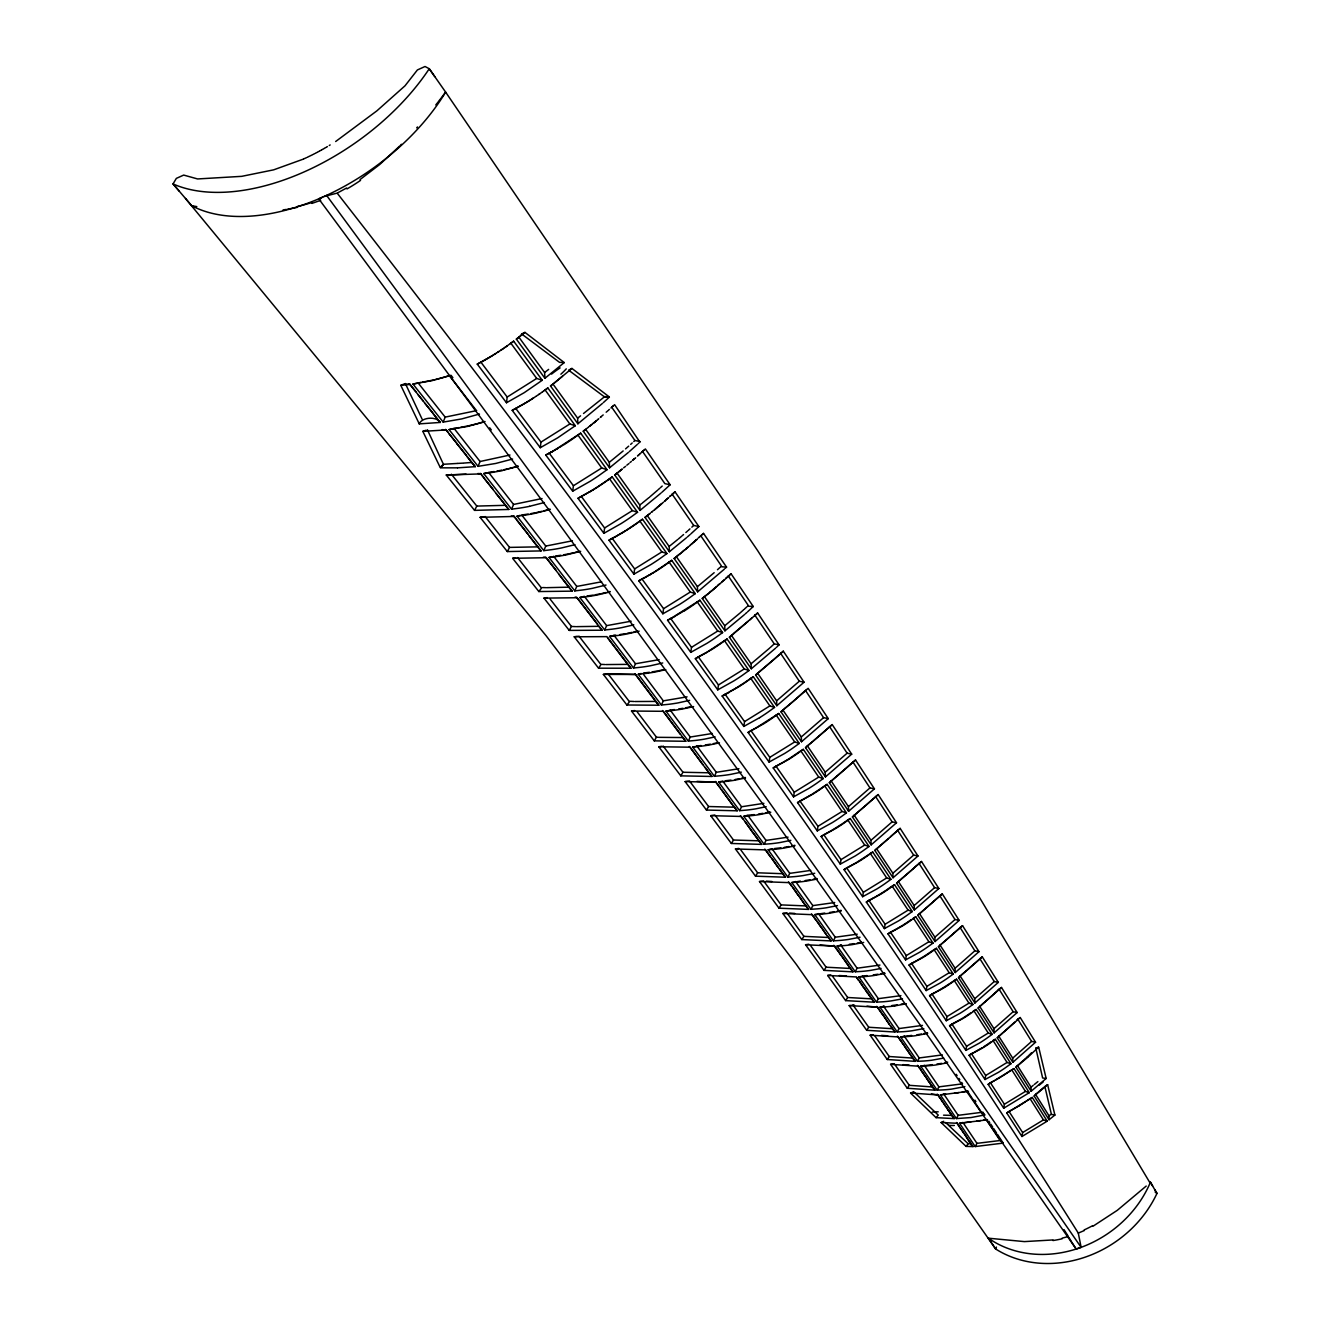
<?xml version="1.0" encoding="UTF-8"?>
<svg xmlns="http://www.w3.org/2000/svg" width="1330" height="1330" viewBox="0 0 1330 1330"><rect width="100%" height="100%" fill="white"/><g stroke="black" fill="none" stroke-linecap="round" stroke-linejoin="round"><path stroke-width="1.5" d="M506.497 402.757L507.195 397.038L480.911 362.176L477.254 364.104L506.497 402.757L524.236 392.666L542.258 380.264L513.663 341.162L507.096 345.916M540.263 447.711L540.977 442.125L515.774 408.443L512.216 410.372L540.263 447.711L557.652 437.853L575.308 425.733L547.86 387.961L543.787 390.937M572.698 491.186L573.413 485.733L549.207 453.164L545.765 455.06L572.698 491.186L590.287 481.227A165.552 109.792 -34.7 0 0 599.797 474.893L607.029 469.706L580.678 433.164L552.549 451.469M603.887 533.313L604.601 527.977L581.326 496.423L577.985 498.301L603.887 533.313L621.143 523.571A162.36 109.542 -34.7 0 0 630.487 517.387L637.552 512.283L612.199 476.888L605 482.075A165.003 109.775 -34.7 0 1 595.524 488.393M633.911 574.144L634.643 568.924L612.216 538.317L608.974 540.196L633.911 574.144L650.836 564.618A159.317 109.226 -34.6 0 0 660.013 558.567L666.929 553.563L642.523 519.249L637.336 522.84M662.855 613.795L663.57 608.691L641.974 578.966L638.816 580.828L662.855 613.795L679.48 604.485A156.391 108.877 -34.6 0 0 688.458 598.55L695.258 593.645L671.717 560.329L655.358 571.335M690.785 652.348L691.5 647.344L670.653 618.45L667.577 620.295L690.785 652.348L707.095 643.238A153.582 108.511 -34.6 0 0 715.922 637.419L722.589 632.598L699.879 600.212L672.365 617.552M717.751 689.871L718.466 684.967L698.333 656.837L695.341 658.683L717.751 689.871L733.794 680.943A150.872 108.112 -34.5 0 0 742.456 675.241L749.006 670.519L727.061 638.999L708.375 651.268M743.836 726.429L744.551 721.608L725.083 694.21L722.157 696.022L743.836 726.429L759.596 717.685M769.073 762.073L769.804 757.352L750.935 730.619L748.092 732.431L769.073 762.073L784.584 753.495A145.785 107.264 -34.5 0 0 792.946 747.992L799.264 743.437L778.715 713.495L756.238 727.809M793.545 796.87L794.259 792.231L775.989 766.146L773.212 767.925L793.545 796.87L808.79 788.457A143.374 106.799 -34.5 0 0 817.019 783.054L823.237 778.582L803.32 749.355L801.242 750.536M823.902 786.296L827.144 784.351L846.462 812.913L840.361 817.318A141.047 106.334 -34.4 0 1 832.281 822.622L817.268 830.884L817.983 826.312L799.912 801.042M840.294 864.134L840.992 859.662L823.802 834.725L821.142 836.47L840.294 864.134L855.074 856.038A138.802 105.851 -34.4 0 0 863.02 850.801L869.039 846.479L850.269 818.565L847.925 819.845M862.655 896.703L863.37 892.297L846.645 867.875L844.051 869.621L862.655 896.703L877.218 888.756A136.641 105.386 -34.4 0 0 885.049 883.602L890.95 879.346L872.729 852.015L865.265 856.869M884.4 928.606L885.115 924.267L868.856 900.343L866.329 902.056L884.4 928.606L898.748 920.792A134.546 104.904 -34.4 0 0 906.462 915.722L912.28 911.532L894.558 884.749L892.098 886.063L908.091 910.152L912.28 911.532M905.58 959.894L906.279 955.622L890.452 932.164L887.975 933.86L905.58 959.894L919.712 952.214A132.518 104.422 -34.4 0 0 927.293 947.226L933.028 943.103L915.772 916.836L913.344 918.099L928.905 941.74L933.028 943.103M931.998 950.983L936.436 948.307L953.244 974.059L947.608 978.149A130.556 103.923 -34.4 0 1 940.111 983.036L926.179 990.584L926.894 986.378L911.482 963.352M946.278 1020.742L946.977 1016.602L931.948 993.976L929.57 995.655L946.278 1020.742L960.011 1013.327A128.661 103.424 -34.4 0 0 967.392 1008.489L972.945 1004.483L956.569 979.179L950.169 983.219M965.879 1050.384L966.561 1046.294L951.914 1024.067L949.57 1025.713L965.879 1050.384L979.429 1043.086A126.832 102.925 -34.4 0 0 986.694 1038.314L992.18 1034.358L976.187 1009.487L973.161 1011.149M1010.95 1063.751L1007.076 1062.454L992.995 1040.442L995.339 1039.295L1010.95 1063.751L1005.547 1067.658A125.037 102.46 -34.4 0 1 998.381 1072.362L985.015 1079.528L985.696 1075.505L971.382 1053.643L973.144 1052.762M1003.701 1108.223L1004.383 1104.249L990.401 1082.72L988.157 1084.349L1003.701 1108.223L1029.287 1092.678L1014.025 1068.605L1010.118 1070.883M1021.955 1136.502L1022.637 1132.562L1008.971 1111.365L1006.76 1112.977L1021.955 1136.502L1047.209 1121.173L1032.296 1097.45L1027.475 1100.359M996.419 1247.058L995.671 1249.003L796.504 964.632L546.115 635.757L185.502 198.469M479.482 414.046L461.726 418.917L443.173 422.109L445.184 417.121L476.672 410.604M512.599 459.033L495.741 463.455L478.052 466.348L480.064 461.51L509.988 455.01M486.747 472.832L483.738 473.58L511.568 509.174L513.563 504.452L542.058 498.534M520.246 515.342L517.021 516.173L543.787 550.653L545.765 546.065L572.415 540.811M552.183 556.638L549.024 557.453L574.793 590.902L576.771 586.43L601.625 581.792M583.787 596.472L579.847 597.502L604.685 630.004L606.646 625.632L631.135 621.21M615.707 635.058L609.572 636.405L633.529 668.026L635.491 663.753L659.148 659.647M641.193 673.479L638.234 674.26L661.392 705.033L663.321 700.86L687.078 696.837M674.41 709.538L665.931 711.118L688.325 741.109L690.253 737.036L712.381 733.478M701.043 745.515L692.714 747.028L714.376 776.304L716.305 772.314L738.965 768.723M721.675 781.275L718.649 782.09L739.63 810.668L741.542 806.761L763.886 803.337M747.227 815.373L743.769 816.321L764.118 844.251L766.014 840.427L788.058 837.152M771.034 848.989L768.125 849.787L787.875 877.118L789.754 873.361L810.702 870.418M800.377 881.092L791.782 882.538L810.968 909.304L812.83 905.614L834.691 902.538M824.8 913.062L814.741 914.608L833.411 940.842L835.257 937.234L857.235 934.192M841.541 944.982L837.085 946.046L855.24 971.781L857.069 968.223L879.945 965.065M474.561 510.371L476.805 506.082L505.317 505.317L508.808 509.457L474.561 510.371L446.281 475.026L466.082 474.145M867.044 975.572L858.814 976.885L876.487 1002.138L878.315 998.664L900.909 995.638M884.3 1006.145L879.978 1007.159L897.218 1031.98L899.03 1028.555L922.471 1025.397M507.312 551.568L509.54 547.395L537.653 546.863L541.061 550.919L507.312 551.568L480.113 517.32L483.854 516.722M911.632 1035.422L900.61 1036.901L917.417 1061.307L919.213 1057.948L942.388 1054.906M932.363 1064.648L920.726 1066.145L937.135 1090.168L938.913 1086.859L962.189 1083.867M956.386 1118.58L958.149 1115.321L981.523 1112.362L984.715 1114.956L970.95 1117.566L956.386 1118.58L940.36 1094.923L945.597 1093.925M515.707 557.835L512.649 558.317L538.85 591.551L541.925 587.528M975.189 1146.56L976.952 1143.351L1000.06 1140.525L1003.202 1143.102L975.189 1146.56L959.545 1123.268L970.883 1121.872M547.278 597.586L543.987 598.118L569.24 630.403L571.451 626.463L575.641 626.63M577.419 636.255L574.211 636.787L598.567 668.192L601.177 664.368M608.342 673.678L603.355 674.393L626.895 705L629.888 701.276M634.61 710.536L631.517 711.035L654.277 740.86L656.455 737.186L658.067 737.286M680.794 775.856L682.955 772.264L708.84 772.78L711.883 776.454L680.794 775.856L658.766 746.762L661.775 746.263M419.249 423.871C422.026 417.038 436.573 416.14 440.313 422.441L419.249 423.871L400.796 385.334L404.786 383.738M706.463 810.053L708.607 806.529L734.177 807.177L737.169 810.801L706.463 810.053L685.133 781.608L688.358 781.092M731.367 843.469L733.495 840.028L758.748 840.809L761.691 844.384L731.367 843.469L710.669 815.672L714.908 814.974M755.523 876.171L757.651 872.796L782.589 873.71L785.481 877.235L755.523 876.171L735.44 848.956L738.815 848.407M778.998 908.191L781.109 904.899L805.747 905.913L808.59 909.404L778.998 908.191L759.496 881.541L762.556 881.059M801.824 939.578L803.902 936.353L828.258 937.484L831.067 940.925L801.824 939.578L782.855 913.461L785.864 912.978M824.018 970.368L826.096 967.209L850.169 968.456L852.929 971.848L824.018 970.368L805.564 944.749L808.773 944.234M845.631 1000.609L847.692 997.5L871.499 998.847L874.209 1002.205L845.631 1000.609L827.659 975.455L830.818 974.94M866.678 1030.301L868.739 1027.259L892.28 1028.705L894.957 1032.03L866.678 1030.301L849.172 1005.596L854.459 1005.148M887.226 1059.511L889.255 1056.519L912.53 1058.065L915.173 1061.34L887.226 1059.511L870.153 1035.206L873.195 1034.723M907.26 1088.256L909.271 1085.313L932.313 1086.942L934.924 1090.184L907.26 1088.256L890.601 1064.333L894.309 1063.751M441.111 98.071L445.633 92.119L429.257 68.744L425.035 66.5L417.404 69.941L405.018 85.802L376.872 110.856L335.659 141.512M440.363 99.052L438.069 102.011M437.304 102.992L435.775 104.954M966.062 1146.393L968.174 1143.767A3.042 1.363 12.8 0 1 969.52 1143.368L973.028 1146.576L966.062 1146.393L941.108 1122.52L943.735 1121.29M1054.889 1115.055L1051.415 1114.374L1044.848 1086.477L1047.641 1084.665L1054.889 1115.055L1049.054 1119.76L1034.158 1096.036L1036.137 1093.842M1036.186 1048.073L1038.73 1047.375L1046.161 1078.48L1031.149 1091.248L1015.921 1067.175L1021.54 1062.005M1018.115 1018.98L1020.243 1017.55L1035.555 1042.238L1012.828 1062.321L997.251 1037.832L1002.72 1032.828M998.148 989.969L1001.49 987.459L1017.151 1012.562L994.092 1032.895L978.132 1008.024L983.07 1003.468M971.665 966.095L982.255 956.835L998.315 982.388L974.89 1003.003L958.531 977.666L960.376 975.655M913.643 1092.246L910.717 1093.243L936.054 1117.649L938.265 1115.105L914.059 1092.096M954.258 932.829L962.538 925.663L978.996 951.682L955.223 972.562L938.431 946.777L941.623 943.702M416.672 127.88L417.504 126.949M935.755 899.429L942.288 893.876L959.196 920.41L935.04 941.574L917.8 915.289L923.369 910.318M915.821 866.246L921.507 861.474L938.864 888.523L914.309 909.986L896.62 883.187L901.94 878.415M893.095 834.425L900.144 828.374L917.983 856.005L893.029 877.767L874.824 850.419L880.61 845.315M869.055 802.505L878.166 794.575L896.52 822.788L871.133 844.883L852.414 816.936L857.95 812.065M847.942 766.562L855.539 759.995L874.442 788.856L848.607 811.283L829.322 782.705L835.34 777.485M1031.531 1052.778L1026.926 1057.25M400.579 145.153L401.444 144.272M825.182 730.669L832.214 724.601L851.699 754.16L825.415 776.936L805.531 747.676L807.726 745.548M399.698 146.034L379.665 164.554L360.064 179.55M828.258 718.632L823.586 717.651L805.448 690.42L808.158 688.342L828.258 718.632L801.491 741.758L780.976 711.799L785.066 708.192M1020.243 1017.55L997.251 1037.832M1001.49 987.459L978.132 1008.024M982.255 956.835L958.531 977.666M962.538 925.663L938.431 946.777M942.288 893.876L917.8 915.289M1035.555 1042.238L1031.615 1041.407L1012.712 1058.148L1012.828 1062.321M921.507 861.474L896.62 883.187M1017.151 1012.562L1013.161 1011.731L993.976 1028.688L994.092 1032.895M1017.533 1019.462L1016.669 1020.293M900.144 828.374L874.824 850.419M978.996 951.682L974.873 950.817L955.09 968.24L955.223 972.562M998.315 982.388L994.258 981.54L974.774 998.73L974.89 1003.003M878.166 794.575L852.414 816.936M959.196 920.41L955.007 919.529L934.907 937.185L935.04 941.574M777.452 656.189L783.304 651.168L804.068 682.224L776.803 705.731L755.606 675.008L774.293 659.065M855.539 759.995L829.322 782.705M938.864 888.523L934.608 887.642L914.176 905.53L914.309 909.986M997.849 990.252L996.985 991.099M832.214 724.601L805.531 747.676M917.983 856.005L913.66 855.107L892.879 873.245L893.029 877.767M896.52 822.788L892.114 821.874L870.984 840.294L871.133 844.883M754.526 615.507L757.635 612.997L779.081 644.867L777.851 646.048M783.304 651.168L780.411 653.894M874.442 788.856L869.953 787.925L848.457 806.628L848.607 811.283M725.748 578.334L731.068 573.762L753.262 606.53L747.743 611.667M757.635 612.997L756.787 613.778M851.699 754.16L847.127 753.196L825.232 772.181L825.415 776.936M996.386 991.648L995.505 992.479M731.068 573.762L729.771 574.959M806.529 689.888L780.976 711.799M823.586 717.651L801.308 736.936L801.491 741.758M1014.64 1022.221L1004.865 1031.016M725.249 568.326L726.546 567.112L703.537 533.396L702.223 534.627M804.068 682.224L799.313 681.226L776.62 700.827L776.803 705.731M671.417 494.91L675.008 491.817L698.865 526.547L690.852 533.895M755.939 614.576L732.165 634.759M779.081 644.867L774.243 643.853L770.386 647.411M777.019 646.829L776.188 647.61M804.766 691.051L793.328 701.342M995.222 992.762L994.025 993.859M642.124 451.768L645.383 448.942L670.154 484.768L661.974 492.233M675.008 491.817L671.866 494.727M753.262 606.53L747.61 606.148M775.34 648.375L751.3 668.774L729.389 637.236L731.783 635.058M639.88 442.092L614.593 404.669L610.919 407.944M726.546 567.112L720.76 566.713M724.385 569.124L697.652 591.85L674.144 558.5L678.001 555.524M728.907 575.774L728.042 576.572M915.505 866.528L912.995 868.856M698.865 526.547L693.695 525.45L691.833 527.162M703.537 533.396L699.264 537.071M701.342 535.441L700.461 536.256M779.58 654.659L755.606 675.008M638.965 442.94L638.034 443.788M644.019 450.205L641.742 452.117M746.895 606.812L744.384 609.107M935.455 899.728L934.209 900.875M993.726 994.142L992.845 994.956M613.197 405.966L612.249 406.83M720.029 567.395L717.485 569.722M727.178 577.37L723.686 580.545M1026.777 1057.383L1024.765 1059.212M1149.901 1182.686L979.163 896.902L757.618 550.57L445.633 92.119A175.194 102.925 -35.1 0 1 191.67 205.701L173.05 183.922L176.341 178.386L183.69 175.078L197.605 178.952L241.728 176.341L273.664 169.841L303.157 159.184M640.345 441.66L634.925 440.496L633.762 441.56M699.58 537.071L698.15 538.085M892.779 834.708L891.815 835.589M637.12 444.636L629.14 451.768M669.904 496.289L670.968 495.558M751.683 618.118L749.538 620.079M777.102 656.505L776.055 657.469M641.243 452.749L640.212 453.513M669.522 496.622L670.503 495.974M824.833 730.985L823.819 731.899M847.609 766.861L846.612 767.759M933.893 901.158L932.962 902.006M953.942 933.095L953.028 933.943M662.207 486.065L660.678 487.445M744.285 614.776L724.933 630.836L702.257 598.417L712.947 589.872M746.878 612.448L745.149 614.011M769.688 648.059L751.101 663.786L751.3 668.774M891.499 835.888L890.518 836.769M912.663 869.138L911.715 870.003M992.247 995.505L984.948 1001.906M1047.641 1084.665L1034.158 1096.036M632.216 442.973L630.653 444.386M640.329 453.596L639.048 454.577M689.971 528.858L688.475 530.205M697.352 539.099L695.923 540.113M723.936 579.996L722.107 581.642M743.67 609.755L740.411 612.664M775.706 657.785L774.642 658.749M1146.211 1186.061L1117.283 1210.333L1093.044 1226.194M562.524 376.191L552.565 384.387M608.542 410.089L609.423 409.407M668.691 497.62L666.114 499.698M696.903 539.498L695.174 540.778M823.486 732.215L813.428 740.926M932.646 902.289L931.698 903.137M952.712 934.225L951.482 935.339M603.188 402.757L609.356 397.138L604.418 396.839L583.521 413.497M637.885 455.625L638.932 454.843M668.242 498.035L666.496 499.365M846.279 768.075L845.265 768.973M868.723 802.805L867.725 803.686M607.993 410.687L606.164 412.217M637.486 455.957L638.467 455.276M659.913 488.127L658.001 489.839M696.022 540.312L693.296 542.44M722.805 581.343L715.789 587.162M911.067 870.585L902.272 878.149M602.241 403.605L577.885 423.788L550.504 385.966L552.981 384.071L577.619 418.152L577.885 423.788M687.726 530.886L685.848 532.549M695.125 541.111L692.864 543.106M748.092 621.359L733.695 633.562M971.349 966.378L968.888 968.556M1027.758 1057.3L1038.58 1047.126L1035.92 1048.306M689.954 534.693L687.228 537.087M844.932 769.272L836.038 776.903M867.409 803.985L866.412 804.866M931.067 903.702L923.685 910.036M951.166 935.605L950.235 936.436M1027.575 1057.466L1015.921 1067.175M628.708 446.132L625.549 448.892M661.043 493.048L640.029 510.404L614.726 474.993L618.733 471.901M665.948 500.08L664.568 501.294M714.16 572.698L697.419 586.663L697.652 591.85M664.568 501.061L665.482 500.479M888.573 838.515L882.621 843.636M1024.466 1059.478L1023.302 1060.492M1043.984 1087.225L1038.198 1092.163M635.657 457.769L633.978 459.083M657.236 490.521L649.821 496.905M692.548 543.106L691.035 544.436M719.896 583.604L717.668 585.549M739.68 613.313L724.734 625.748L724.933 630.836M865.747 805.448L860.011 810.369M634.709 458.601L633.18 459.764M663.637 502.108L661.492 503.754M691.949 543.904L689.904 545.416M949.603 936.985L943.568 942.122M571.933 368.443L568.575 370.156L604.086 396.589L609.074 396.756L571.933 368.443L553.945 383.323M603.188 414.927L600.944 416.789M633.762 459.432L632.398 460.446M628.192 452.582L609.572 467.794L583.255 431.219L585.649 429.324L609.306 462.291L609.572 467.794M683.57 534.544L682.423 535.541M686.313 537.885L669.372 551.734L645 517.387L650.37 513.197M968.589 968.822L967.658 969.62M564.252 362.575L544.918 378.285L516.356 339.133L524.968 332.4L564.252 362.575L559.498 362.325L521.609 333.946M660.711 504.436L661.775 503.721M690.137 545.5L687.992 547.062M601.26 416.606L600.279 417.437M661.309 504.137L659.929 505.101M1023.003 1060.742L1022.122 1061.506M623.155 450.953L609.306 462.291M631.384 461.477L630.021 462.491M660.844 504.536L659.148 505.766M681.658 536.206L678.184 539.132M716.571 586.813L713.911 588.758M792.979 701.642L785.432 707.909M967.026 970.168L961.025 975.139M659.913 505.334L656.023 508.409M688.292 547.062L685.682 549.007M715.673 587.577L713.163 589.389M598.816 418.701L597.702 419.549M658.766 506.098L656.804 507.744M687.228 547.711L686.081 548.692M628.99 463.522L626.812 465.201M1004.25 1031.531L1003.335 1032.313M597.835 419.515L595.64 421.278M713.861 589.107L709.738 592.232M984.632 1002.172L983.385 1003.202M685.981 549.024L682.589 551.584M596.355 420.762L594.826 421.959M649.023 497.57L642.623 502.79M656.604 508.127L651.65 511.983M684.917 549.656L683.371 550.936M882.289 843.918L881.275 844.766M677.402 539.781L669.14 546.447L669.372 551.734M595.375 421.593L593.995 422.641M859.662 810.652L858.648 811.5M594.876 421.992L593.18 423.322M625.615 466.348L623.587 467.861M655.657 508.908L654.709 509.706M812.73 741.508L808.075 745.265M593.878 422.824L592.764 423.655M683.188 551.335L681.808 552.216M943.236 942.388L942.272 943.17M682.257 552.116L678.283 555.059M1034.274 1084.532L1037.882 1081.606M1037.616 1092.645L1036.735 1093.36M592.382 424.037L589.855 426.016M591.883 424.453L590.686 425.334M1033.194 1085.396L1031.033 1087.142L1031.149 1091.248M621.958 469.191L619.913 470.82M622.191 469.141L619.098 471.468M652.315 511.651L651.251 512.299M680.844 553.263L676.704 556.306M708.824 593.28L702.257 598.417M590.387 425.667L589.007 426.681M1049.054 1119.76L1049.071 1115.587M649.888 513.58L645 517.387M733.545 633.994L729.389 637.236M580.578 415.841L577.619 418.152M588.359 427.263L583.255 431.219M619.73 471.119L618.267 472.117M641.825 503.422L639.78 505.018L640.029 510.404M617.735 472.682L614.726 474.993M676.554 556.655L674.144 558.5M516.356 339.133L520.146 336.224A4.439 3.242 -43 0 0 521.393 334.512M544.918 378.285L544.618 372.516L548.642 369.408M551.884 384.919L550.504 385.966M510.437 343.589L513.663 341.162M1014.025 1068.605L988.157 1084.349M1032.296 1097.45L1006.76 1112.977M936.436 948.307L930.717 952.43A132.185 104.338 -34.4 0 1 923.136 957.384L909.038 965.048L926.179 990.584M956.569 979.179L950.933 983.236A130.24 103.84 -34.4 0 1 943.469 988.124L929.57 995.655M976.187 1009.487L970.634 1013.51A128.345 103.341 -34.4 0 1 963.286 1018.315L949.57 1025.713M995.339 1039.295L989.869 1043.252A126.516 102.842 -34.4 0 1 982.604 1047.99L969.105 1055.272L985.015 1079.528M803.32 749.355L797.019 753.894A145.369 107.181 -34.5 0 1 788.673 759.397L773.212 767.925M827.144 784.351L820.959 788.823A142.975 106.733 -34.4 0 1 812.763 794.21L797.551 802.589L817.268 830.884M850.269 818.565L844.184 822.954A140.664 106.25 -34.4 0 1 836.121 828.241L821.142 836.47M872.729 852.015L866.744 856.337A138.436 105.785 -34.4 0 1 858.798 861.541L844.051 869.621M894.558 884.749L888.656 889.005A136.275 105.303 -34.4 0 1 880.842 894.126L866.329 902.056M915.772 916.836L909.969 921.025A134.197 104.821 -34.4 0 1 902.272 926.062L887.975 933.86M547.86 387.961L546.796 388.742M642.523 519.249L635.474 524.336A161.844 109.492 -34.7 0 1 626.181 530.504M671.717 560.329L664.817 565.317A158.819 109.176 -34.6 0 1 655.69 571.368L653.662 572.382M699.879 600.212L693.096 605.1A155.909 108.827 -34.6 0 1 684.152 611.035M727.061 638.999L720.411 643.787A153.116 108.445 -34.6 0 1 711.617 649.605L698.333 656.837M759.613 717.685A148.278 107.697 -34.5 0 0 768.108 712.065L774.542 707.427L753.312 676.737L746.795 681.442A150.44 108.046 -34.5 0 1 738.15 687.144L726.745 693.346M778.715 713.495L772.314 718.117A147.863 107.647 -34.5 0 1 763.836 723.72L748.092 732.431M580.678 433.164L573.33 438.451A168.311 110.024 -34.7 0 1 563.654 444.918M612.199 476.888L607.079 480.612M546.264 389.125L545.2 389.906M1047.209 1121.173L1043.452 1119.893L1022.637 1132.562M1007.076 1062.454L985.696 1075.505M1029.287 1092.678L1025.463 1091.398L1004.383 1104.249M846.462 812.913L842.056 811.466L817.983 826.312M869.039 846.479L864.7 845.065L840.992 859.662M890.95 879.346L886.694 877.95L863.37 892.297M908.091 910.152L885.115 924.267M928.905 941.74L906.279 955.622M953.244 974.059L949.188 972.729L926.894 986.378M972.945 1004.483L968.955 1003.153L946.977 1016.602M992.18 1034.358L988.24 1033.044L966.561 1046.294M542.258 380.264L536.705 378.452L507.195 397.038M575.308 425.733L569.872 423.971L540.977 442.125M607.029 469.706L601.725 467.977L573.413 485.733M637.552 512.283L632.365 510.604L604.601 527.977M666.929 553.563L661.858 551.917L634.643 568.924M695.258 593.645L690.287 592.033L663.57 608.691M722.589 632.598L717.735 631.035L691.5 647.344M749.006 670.519L744.235 668.957L718.466 684.967M753.312 676.737L748.408 679.946M774.542 707.427L769.87 705.914L744.551 721.608M799.264 743.437L794.692 741.941L769.804 757.352M823.237 778.582L818.731 777.102L794.259 792.231M846.346 820.976L847.775 819.928L864.7 845.065M891.399 886.561L886.478 890.003M543.588 391.07L542.524 391.835M969.105 1055.272L970.966 1053.942M823.17 786.828L820.228 788.889M542.457 391.885L539.814 393.747M845.614 821.491L842.721 823.503M911.283 919.579L907.825 921.989M991.05 1041.839L987.791 1044.1M1009.47 1071.332L1006.245 1073.559M507.262 345.85L504.885 347.446M606.098 481.194L592.831 490.038M636.505 523.422L623.005 532.449M747.643 680.495L744.517 682.656M931.316 951.465L927.891 953.826M1027.159 1100.575L1026.211 1101.24M506.348 346.498L505.433 347.13M909.038 965.048L911.166 963.568M539.781 393.763L538.733 394.495M970.534 1013.011L967.874 1014.823M504.968 347.446L502.092 349.358M538.883 394.378L535.99 396.34M503.605 348.394L502.674 349.025M819.48 789.405L811.948 794.293M949.487 983.685L946.079 985.946M1025.247 1101.888L1019.412 1105.662M502.208 349.325L500.961 350.106M841.973 824.001L831.898 830.336M864.55 857.351L857.235 862.039M501.759 349.64L498.717 351.602M743.736 683.188L736.155 688.026M535.724 396.523L533.23 398.169M885.78 890.468L882.189 892.812M907.127 922.455L903.585 924.749M987.126 1044.549L983.801 1046.71M1005.596 1073.992L1002.305 1076.103M927.21 954.275L923.718 956.519M967.193 1015.272L963.818 1017.45M797.551 802.589L799.579 801.275M498.966 351.486L496.439 353.065M498.501 351.785L497.57 352.334M533.446 398.019L531.019 399.599M532.133 398.884L532.998 398.302M531.618 399.183L530.454 399.948M945.397 986.378L939.479 989.969M495.309 353.78L496.157 353.281M789.422 758.516L800.776 750.818L818.731 777.102M495.691 353.581L494.162 354.495M495.226 353.88L493.58 354.861M530.238 400.064L528.226 401.344M529.789 400.347L527.661 401.693M595.242 488.409L592.282 490.371M881.458 893.261L875.971 896.553M562.49 445.533L561.593 446.099M625.433 530.77L621.409 533.396M683.803 610.969L681.708 612.249M788.64 759.014L782.771 762.506M902.871 925.198L897.102 928.639M654.659 572L652.581 573.263M923.02 956.952L916.952 960.493M493.347 355.043L487.811 358.319M982.454 1047.541L980.759 1048.572M492.865 355.343L490.138 356.955M527.944 401.494L524.835 403.389M561.144 446.365L559.797 447.262M1001.307 1076.718L999.645 1077.732M526.53 402.375L527.478 401.776M962.787 1018.082L961.058 1019.113M330.156 144.937L329.242 145.502M653.23 572.632L649.971 574.809M592.582 490.055L590.653 491.352M811.184 794.758L802.622 799.596M1019.079 1105.862L1012.729 1109.453M592.133 490.321L590.121 491.668M735.756 688.275L730.037 691.567M526.082 402.624L512.216 410.372M622.822 532.366L615.507 536.771M652.382 573.147L644.701 577.785M681.293 612.515L675.79 615.69M558.683 447.927L557.021 448.925M856.487 862.488L854.625 863.586M327.413 146.599L326.482 147.131M490.022 357.055L484.32 360.314M524.702 403.456L515.691 408.559M707.61 652.033L695.341 658.683M590.354 491.385L581.326 496.423M980.41 1048.772L974.208 1052.213M999.312 1077.932L995.572 1080.06M589.905 491.651L585.865 493.962M621.077 533.413L620.196 533.929M325.867 147.497L324.952 148.029M557.037 448.808L552 451.768M960.376 1019.528L951.914 1024.067M649.805 574.676L638.816 580.828M619.763 534.178L618.001 535.192M487.644 358.452L486.065 359.333M831.516 830.568L823.802 834.725M324.337 148.378L323.124 149.076M346.615 188.012L337.92 192.717M854.242 863.802L846.645 867.875M939.113 990.185L936.985 991.365M486.215 359.266L480.795 362.242M322.508 149.425L321.594 149.941M782.373 762.722L775.989 766.146M617.552 535.441L608.974 540.196M874.857 897.168L872.995 898.199M896.37 929.038L894.541 930.052M320.979 150.273L319.749 150.938M484.286 360.347L479.615 362.874M585.416 494.211L577.985 498.301M674.925 616.455L667.577 620.295M551.435 452.084L552.449 451.419M729.256 692.348L722.157 696.022M755.423 728.258L753.395 729.355M550.869 452.383L551.983 451.668M319.134 151.287L317.604 152.102M615.341 536.655L612.249 538.517M916.22 960.892L914.408 961.873M551.518 451.917L549.174 453.297M936.636 991.565L934.491 992.712M551.052 452.167L550.138 452.665M644.152 577.819L641.974 578.966M872.63 898.398L870.369 899.579M994.557 1080.608L992.828 1081.506M894.176 930.252L891.948 931.399M316.989 152.435L315.459 153.233M549.672 452.915L545.765 455.06M752.98 729.572L750.935 730.619M671.933 617.785L670.653 618.45M479.033 363.19L477.254 364.104M726.33 693.562L725.083 694.21M1012.047 1109.818L1010.002 1110.866M314.844 153.549L312.999 154.496M801.84 800.012L800.261 800.826M913.677 962.238L911.848 963.169M934.125 992.895L931.948 993.976M869.986 899.778L868.856 900.343M891.582 931.599L890.452 932.164M312.384 154.812L307.163 157.339M991.798 1082.038L990.401 1082.72M306.548 157.638L303.772 158.902M1084.366 1230.516L1078.298 1233.093C851.416 872.58 599.165 528.725 337.155 193.116L324.138 196.458M522.025 333.747L524.968 332.4M322.675 197.123L321.444 197.655M320.962 197.871L318.735 198.818L547.262 507.628L767.56 810.585L929.57 1038.148L1076.17 1249.036L1081.124 1247.341L1078.331 1233.276M320.68 200.348L311.852 203.424M427.395 429.74L443.422 464.286L440.213 467.478L422.84 431.369L425.966 430.255M1076.17 1249.036L1071.498 1241.755M913.411 1092.013L910.551 1092.994L938.165 1094.956L942.621 1102.104M450.405 375.476L432.366 380.563L412.965 384.054L443.173 422.109M484.702 421.776L467.595 426.415L449.075 429.59L478.052 466.348M448.875 375.758L444.918 376.972M484.818 421.477L478.019 423.472M518.168 466.331L501.942 470.604M517.885 466.099L514.062 467.212M544.386 502.541L529.523 506.314M549.756 509.589L534.943 513.347A165.186 109.958 -34.5 0 1 524.801 515.142L517.021 516.173M550.105 509.124L547.278 509.922M444.42 377.122L440.962 378.086M580.678 551.335L566.663 554.793A162.011 109.675 -34.4 0 1 556.705 556.489L549.024 557.453M574.942 544.668L561.46 547.96A162.526 109.725 -34.4 0 1 551.468 549.689L543.787 550.653M606.031 585.034L592.199 588.375A159.484 109.409 -34.4 0 1 582.357 590.005L574.793 590.902M609.905 591.983L597.22 594.992A158.985 109.359 -34.4 0 1 587.411 596.605L579.847 597.502M513.114 467.478L508.825 468.576M546.813 510.055L543.538 510.92M579.248 551.335L575.092 552.415M639.148 631.152L626.663 634.044A156.076 109.01 -34.4 0 1 617.004 635.574L609.572 636.405M610.005 591.501L607.295 592.216M633.795 624.851L621.842 627.61A156.541 109.06 -34.4 0 1 612.149 629.157L604.685 630.004M477.537 423.605L472.699 424.835M662.739 662.955L650.42 665.765A153.731 108.694 -34.3 0 1 640.877 667.228L633.529 668.026M439.981 378.352L435.542 379.466M689.638 700.345L678.034 702.905A151.022 108.295 -34.3 0 1 668.624 704.302L661.392 705.033M665.765 669.655L655.092 672.016A153.266 108.628 -34.3 0 1 645.565 673.479L638.234 674.26M693.595 706.596L682.539 708.99A150.589 108.212 -34.3 0 1 673.163 710.386L665.931 711.118M637.452 631.118L633.878 631.966M968.523 1091.315L940.36 1094.923M449.075 429.59L452.167 428.809M452.782 428.659L459.249 427.562M715.124 736.887L704.734 739.081A148.428 107.863 -34.3 0 1 695.457 740.428L688.325 741.109M719.464 742.855L709.09 745.033A147.996 107.797 -34.3 0 1 699.846 746.346M741.325 772.148L730.569 774.393A145.918 107.431 -34.2 0 1 721.425 775.656L714.376 776.304M745.532 777.967L734.792 780.195A145.502 107.364 -34.2 0 1 725.681 781.458L718.649 782.09M964.882 1086.627L951.415 1089.137A125.136 102.593 -34 0 1 943.352 1089.885L937.135 1090.168M987.375 1119.793L959.545 1123.268M412.965 384.054L420.928 382.375M770.785 812.264L759.696 814.542A143.108 106.899 -34.2 0 1 750.702 815.739L743.769 816.321M766.196 806.695L755.606 808.873A143.507 106.982 -34.2 0 1 746.579 810.086L739.63 810.668M605.931 592.548L601.858 593.496M790.835 840.344L779.879 842.555A141.18 106.516 -34.2 0 1 770.984 843.719L764.118 844.251M794.775 845.913L783.852 848.108A140.797 106.433 -34.2 0 1 774.974 849.255L768.125 849.787M814.725 873.278L803.436 875.522A138.919 106.034 -34.1 0 1 794.658 876.62L787.875 877.118M927.609 1033.427L915.206 1035.737A128.461 103.524 -34 0 1 906.96 1036.585L900.61 1036.901M507.877 468.808L503.605 469.789M541.659 511.385L536.522 512.532M574.178 552.632L570.038 553.563M837.468 905.614L826.312 907.792A136.757 105.569 -34.1 0 1 817.651 908.839L810.968 909.304M841.192 910.95L830.07 913.112A136.408 105.486 -34.1 0 1 821.425 914.142L814.741 914.608M860.045 937.218L848.557 939.429A134.662 105.087 -34.1 0 1 840.011 940.426L833.411 940.842M863.669 942.438L852.214 944.633A134.313 105.004 -34.1 0 1 843.669 945.63L837.085 946.046M1062.138 1238.164L1068.389 1236.501L1063.983 1229.602M472.217 424.952L467.395 426.032M745.265 777.452L741.475 778.299M923.801 1028.589L911.831 1030.8A128.777 103.607 -34 0 1 903.569 1031.664L897.218 1031.98M947.409 1062.82L935.156 1065.064A126.633 103.025 -34 0 1 927.01 1065.862L920.726 1066.145M794.808 845.298L791.949 845.947M885.065 973.427L873.76 975.555A132.302 104.505 -34.1 0 1 865.331 976.503L858.814 976.885M906.378 1003.751L894.741 1005.912M927.492 1032.812L923.718 1033.626M943.685 1058.065L931.865 1060.21A126.932 103.108 -34 0 1 923.702 1061.024L917.417 1061.307M947.658 1062.121L945.048 1062.703M434.561 379.698L428.692 380.978M663.471 669.688L659.082 670.653M881.059 968.423L870.202 970.451A132.634 104.588 -34.1 0 1 861.757 971.399L855.24 971.781M902.472 998.83L891.283 1000.891A130.672 104.106 -34.1 0 1 882.937 1001.789L876.487 1002.138M769.588 811.965L765.448 812.846M817.086 879.063L807.293 880.942A138.553 105.968 -34.1 0 1 798.532 882.039L791.782 882.538M841.092 910.352L837.102 911.216M987.508 1119.644L983.651 1119.993M717.186 742.822L713.346 743.62M884.467 972.928L880.975 973.66M297.438 207.314L287.479 209.259M689.921 706.928L685.582 707.809M816.869 878.498L813.245 879.246M965.863 1091.298L962.172 1092.046M632.099 632.365L627.195 633.346M861.491 942.288L857.185 943.136M904.533 1003.518L901.092 1004.2M466.431 426.232L460.679 427.312M600.046 593.878L595.075 594.809M501.709 470.172L496.988 471.069M535.591 512.715L530.953 513.596M568.193 553.945L563.621 554.81M428.21 381.062L422.375 382.142M739.38 778.715L735.191 779.48M657.336 671.002L652.082 671.899M789.089 846.528L784.185 847.36M762.955 813.312L758.416 814.06M921.457 1034.058L916.919 1034.79M941.69 1063.352L936.835 1064.116M980.725 1120.558L976.719 1121.19M834.326 911.732L829.554 912.48M710.37 744.168L705.282 744.966M625.416 633.679L620.113 634.51M683.005 708.292L678.699 708.973M810.02 879.828L805.199 880.543M877.883 974.225L873.228 974.907M593.28 595.109L587.012 596.006M494.162 471.551L488.559 472.366L513.563 504.452M286.382 209.425L283.074 209.924M528.176 514.062L521.726 514.976L545.765 546.065M560.878 555.258L555.425 556.04M1053.011 1239.942L1024.383 1241.605L988.423 1238.197L995.671 1249.003A109.492 94.746 -34.4 0 0 1156.95 1193.442L1154.789 1189.702M958.847 1092.612L954.425 1093.21M854.043 943.652L849.338 944.283M897.268 1004.848L891.915 1005.53M649.472 672.298L643.404 673.03M731.001 780.095L725.166 780.777M780.926 847.825L774.442 848.54M483.738 473.58L491.635 472.499A168.494 110.191 -34.5 0 0 501.942 470.587M415.825 391.635L410.072 384.42L400.796 385.334M754.293 814.608L747.726 815.24L766.014 840.427M511.568 509.174L519.365 508.143A165.718 110.024 -34.5 0 0 529.523 506.348M699.846 746.363L692.714 747.028M448.077 432.25L446.232 429.923L422.84 431.369M409.191 383.921L410.072 384.42M457.071 443.937L475.259 466.664L457.603 467.844M484.469 478.384L480.928 473.896L446.281 475.026M446.232 429.923L442.208 429.656M515.957 518.634L514.261 516.456L480.113 517.32M475.259 466.664L471.685 462.458L463.555 463.089M480.928 473.896L477.902 473.497M556.09 570.337L546.314 557.702L512.649 558.317M543.305 557.204L545.533 557.054L572.116 591.152L538.85 591.551M514.261 516.456L511.235 516.007M597.436 624.186L577.187 597.735L543.987 598.118M575.042 597.137L576.372 597.054L602.041 630.221L569.24 630.403M598.567 668.192L630.919 668.225L606.929 636.638L574.211 636.787M572.116 591.152L568.774 587.162L546.597 587.677M626.895 705L658.816 705.216L635.64 674.46L603.355 674.393M654.277 740.86L685.781 741.276L663.371 711.301L631.517 711.035M462.657 463.139L457.354 463.439M630.919 668.225L627.71 664.368L605.732 664.568M708.84 772.78L690.187 747.194L658.766 746.762M635.64 674.46L612.881 673.894M457.138 463.455L443.838 464.253L440.496 467.844L457.337 467.844M658.816 705.216L655.657 701.425L634.809 701.525M720.145 787.626L716.155 782.24L685.133 781.608M753.063 832.996L741.309 816.454L710.669 815.672M778.166 867.592L765.698 849.903L735.44 848.956M716.155 782.24L697.003 781.375M798.216 895.423L789.372 882.638L759.496 881.541M879.978 1007.159L886.412 1006.81A130.357 104.023 -34.1 0 0 894.741 1005.929M820.943 927.193L812.381 914.691L782.855 913.461M840.992 955.455L834.741 946.129L805.564 944.749M863.552 987.508L856.503 976.952L827.659 975.455M889.388 1024.549L877.7 1007.209L849.172 1005.596M834.741 946.129L820.028 944.965M903.103 1044.366L898.349 1036.951L870.153 1035.206M922.172 1072.113L918.498 1066.195L890.601 1064.333M877.7 1007.209L866.994 1006.145M951.216 1114.191L954.192 1118.597L936.054 1117.649M963.469 1132.927L957.367 1123.285L941.108 1122.52M938.165 1094.956L931.366 1093.925M954.192 1118.597L951.632 1115.371L943.552 1115.172M545.749 587.661L542.773 587.561M576.489 626.646L598.766 626.314L602.041 630.221M604.901 664.535L602.008 664.402M612.066 673.861L609.173 673.728M846.445 975.954L839.33 975.538M633.978 701.492L630.703 701.326M909.088 1065.081L902.92 1064.648M887.758 1035.821L881.524 1035.388M658.865 737.335L682.689 737.552L685.781 741.276M772.015 881.524L766.246 881.125M794.825 913.461L789.505 913.062M1046.161 1078.48L1042.62 1077.965L1035.821 1048.173M196.823 206.616L191.67 205.701M670.154 484.768L664.867 483.638L642.523 451.419M319.782 199.417L318.851 198.901M1155.172 1192.112L1156.95 1193.442L1150.433 1182.204A106.483 91.654 -34.3 0 1 988.423 1238.197M956.503 1122.52L957.367 1123.285M968.174 1143.767L945.564 1122.487M179.301 191.221L173.05 183.922A182.675 105.137 -34.9 0 0 429.257 68.744L434.744 76.575M451.385 474.212L476.805 506.082M409.424 383.904L423.422 401.195M418.019 394.694L432.849 413.031M418.036 382.824L445.184 417.121M424.852 403.273L440.313 422.441M433.297 413.913L436.672 418.152M485.101 516.522L509.54 547.395M445.55 429.357L457.237 443.821M448.858 433.53L466.281 455.292M454.029 428.36L480.064 461.51M466.847 456.306L471.685 462.458M517.536 557.536L541.077 587.494M480.213 473.297L493.247 489.573M484.968 479.365L505.367 505.068M495.99 493.397L508.808 509.457M513.513 515.824L527.777 533.795M516.555 519.747L541.061 550.919M550.204 599.182L571.451 626.463M528.675 535.308L537.653 546.863M451.003 375.276L452.898 377.703M449.374 375.609L476.107 410.172M578.883 636.023L600.761 664.335M558.683 574.061L568.774 587.162M489.689 427.795L491.302 429.906M553.629 556.256L576.771 586.43M607.926 673.662L629.073 701.226M584.336 596.322L606.646 625.632M607.461 637.718L627.71 664.368M637.303 711.999L656.455 737.186M613.961 635.258L635.491 663.753M634.792 673.728L655.657 701.425M663.155 746.047L682.955 772.264M643.853 674.875L663.321 700.86M689.439 780.91L708.607 806.529M662.506 710.536L680.195 734.193M670.137 709.987L690.253 737.036M689.306 746.429L702.789 764.6M716.072 816.554L733.495 840.028M326.548 195.344L567.361 522.757L752.481 778.632L921.906 1017.367L1081.124 1247.341M696.837 745.931L716.305 772.314M705.166 767.377L711.883 776.454M715.257 781.458L731.832 803.985M740.744 849.837L757.651 872.796M510.886 343.256L536.705 378.452M721.458 789.422L734.177 807.177M722.689 780.993L741.542 806.761M733.279 805.481L737.169 810.801M763.57 880.892L781.109 904.899M545.117 389.973L569.872 423.971M745.166 821.724L758.748 840.809M740.394 815.656L742.705 818.815M518.933 337.222L544.618 372.516M754.11 833.976L761.691 844.384M577.952 435.093L601.725 467.977M771.932 858.498L782.589 873.71M764.783 849.089L770.386 856.836M786.861 912.812L803.902 936.353M772.015 848.723L789.754 873.361M779.347 868.739L785.481 877.235M609.489 478.75L632.365 510.604M793.013 887.692L804.683 904.417M788.441 881.823L791.716 886.362M810.552 945.564L826.096 967.209M799.047 896.071L805.747 905.913M617.037 473.098L639.78 505.018M639.846 521.044L661.858 551.917M795.589 881.491L812.83 905.614M805.032 904.417L808.59 909.404M811.433 913.86L815.672 919.811M821.774 927.858L828.258 937.484M817.086 921.291L826.179 934.558M832.563 976.253L847.692 997.5M647.228 515.491L669.14 546.447M669.057 562.058L690.287 592.033M818.499 913.577L835.257 937.234M827.593 936.037L831.067 940.925M841.607 955.821L852.929 971.848M837.036 949.354L850.169 968.456M833.794 945.281L836.886 949.653M852.996 1004.981L868.739 1027.259M676.305 556.605L697.419 586.663M697.236 601.892L717.735 631.035M840.76 945.032L857.069 968.223M859.862 981.706L867.542 993.194M856.553 977.533L858.565 980.393M874.874 1035.987L889.255 1056.519M611.7 407.213L634.925 440.496M704.335 596.538L724.734 625.748M724.434 640.611L744.235 668.957M862.438 975.888L878.315 998.664M867.609 992.779L874.209 1002.205M864.301 988.04L871.499 998.847M876.736 1006.361L882.605 1014.773M731.4 635.358L751.101 663.786M750.719 678.283L769.87 705.914M883.137 1015.006L892.28 1028.705M895.24 1065.114L909.271 1085.313M883.536 1006.178L899.03 1028.555M894.957 1032.03L890.668 1025.862M672.165 494.211L693.695 525.45M757.551 673.13L776.62 700.827M776.155 715.008L794.692 741.941M903.652 1044.615L909.72 1053.959M900.476 1040.01L906.894 1049.852M897.384 1036.087L900.244 1040.226M904.117 1035.937L919.213 1057.948M915.173 1061.34L911 1055.272M907.858 1050.717L912.53 1058.065M700.727 535.707L721.492 566.048M782.855 709.937L801.308 736.936M922.638 1072.213L928.639 1081.556M919.529 1067.691L924.949 1076.17M917.517 1065.33L919.379 1068.04M924.184 1065.214L938.913 1086.859M931.865 1085.712L934.924 1090.184M928.805 1081.224L932.313 1086.942M925.73 1076.735L931.399 1085.596M728.275 576.006L748.308 605.482M807.36 745.831L825.232 772.181M824.633 785.764L842.056 811.466M940.177 1097.932L945.331 1106.095M937.185 1094.091L939.911 1098.098M943.768 1094.008L958.149 1115.321M948.224 1109.769L951.632 1115.371M946.212 1106.809L950.734 1114.058M943.203 1102.371L948.041 1110.085M754.875 615.175L774.243 643.853M831.1 780.876L848.457 806.628M957.267 1123.734L960.825 1128.987M964.25 1133.509L970.501 1143.384M961.307 1129.137L968.739 1140.774M780.577 653.296L799.313 681.226M854.143 815.107L870.984 840.294M870.252 853.345L886.694 877.95M962.887 1122.354L976.952 1143.351M973.028 1146.576L969.138 1140.774M956.22 1074.308L957.135 1075.654M876.52 848.607L892.879 873.245M958.947 1078.364L959.844 1079.727M961.657 1082.421L962.554 1083.784M829.538 726.612L847.127 753.196M967.326 1090.966L981.523 1112.362M898.265 881.374L914.176 905.53M982.754 1112.013L984.715 1114.956M974.907 1100.143L975.888 1101.639M852.896 761.957L869.953 787.925M990.734 1124.099L992.662 1127.025M988.788 1121.157L989.753 1122.62M986.195 1119.444L1000.06 1140.525M919.412 913.494L934.907 937.185M934.026 949.537L949.188 972.729M997.467 1134.357L1003.202 1143.102M996.503 1132.894L993.626 1128.505M875.556 796.487L892.114 821.874M939.994 944.998L955.09 968.24M954.175 980.376L968.955 1003.153M897.551 830.253L913.66 855.107M960.061 975.904L974.774 998.73M973.826 1010.667L988.24 1033.044M918.947 863.303L934.608 887.642M979.612 1006.261L993.976 1028.688M939.761 895.672L955.007 919.529M998.697 1036.087L1012.712 1058.148M1011.698 1069.736L1025.463 1091.398M960.027 927.409L974.873 950.817M1017.334 1065.43L1031.033 1087.142M1029.985 1098.547L1043.452 1119.893M979.761 958.548L994.258 981.54M999.029 989.138L1013.161 1011.731M1035.538 1094.324L1048.938 1115.704M1017.816 1019.196L1031.615 1041.407M1071.249 1241.339L1068.971 1237.515M1150.433 1182.204L1152.611 1185.961M422.109 419.166L405.351 383.506M566.281 368.859A75.594 64.056 -50.2 0 1 560.894 374.196M551.568 374.096A46.55 20.798 -40.5 0 1 560.113 367.911M932.23 1112.046A51.87 14.364 10 0 1 938.199 1111.813M1039.279 1085.097A52.02 15.312 -40.9 0 1 1043.102 1082.055M954.341 1125.463A33.45 23.092 24.2 0 1 948.772 1125.313M1049.187 1115.704A4.439 2.361 -40.2 0 1 1051.415 1114.341M409.324 384.071A6.517 3.707 19.4 0 1 405.999 384.038M360.546 180.398A163.573 126.998 -42.9 0 1 346.98 188.927M311.785 202.526A163.623 125.02 -42.5 0 1 297.471 206.449M1092.745 1225.628A98.387 68.994 -28.3 0 1 1084.149 1229.934M1062.155 1238.779A98.403 70.307 -28.2 0 1 1052.944 1240.541"/></g></svg>
